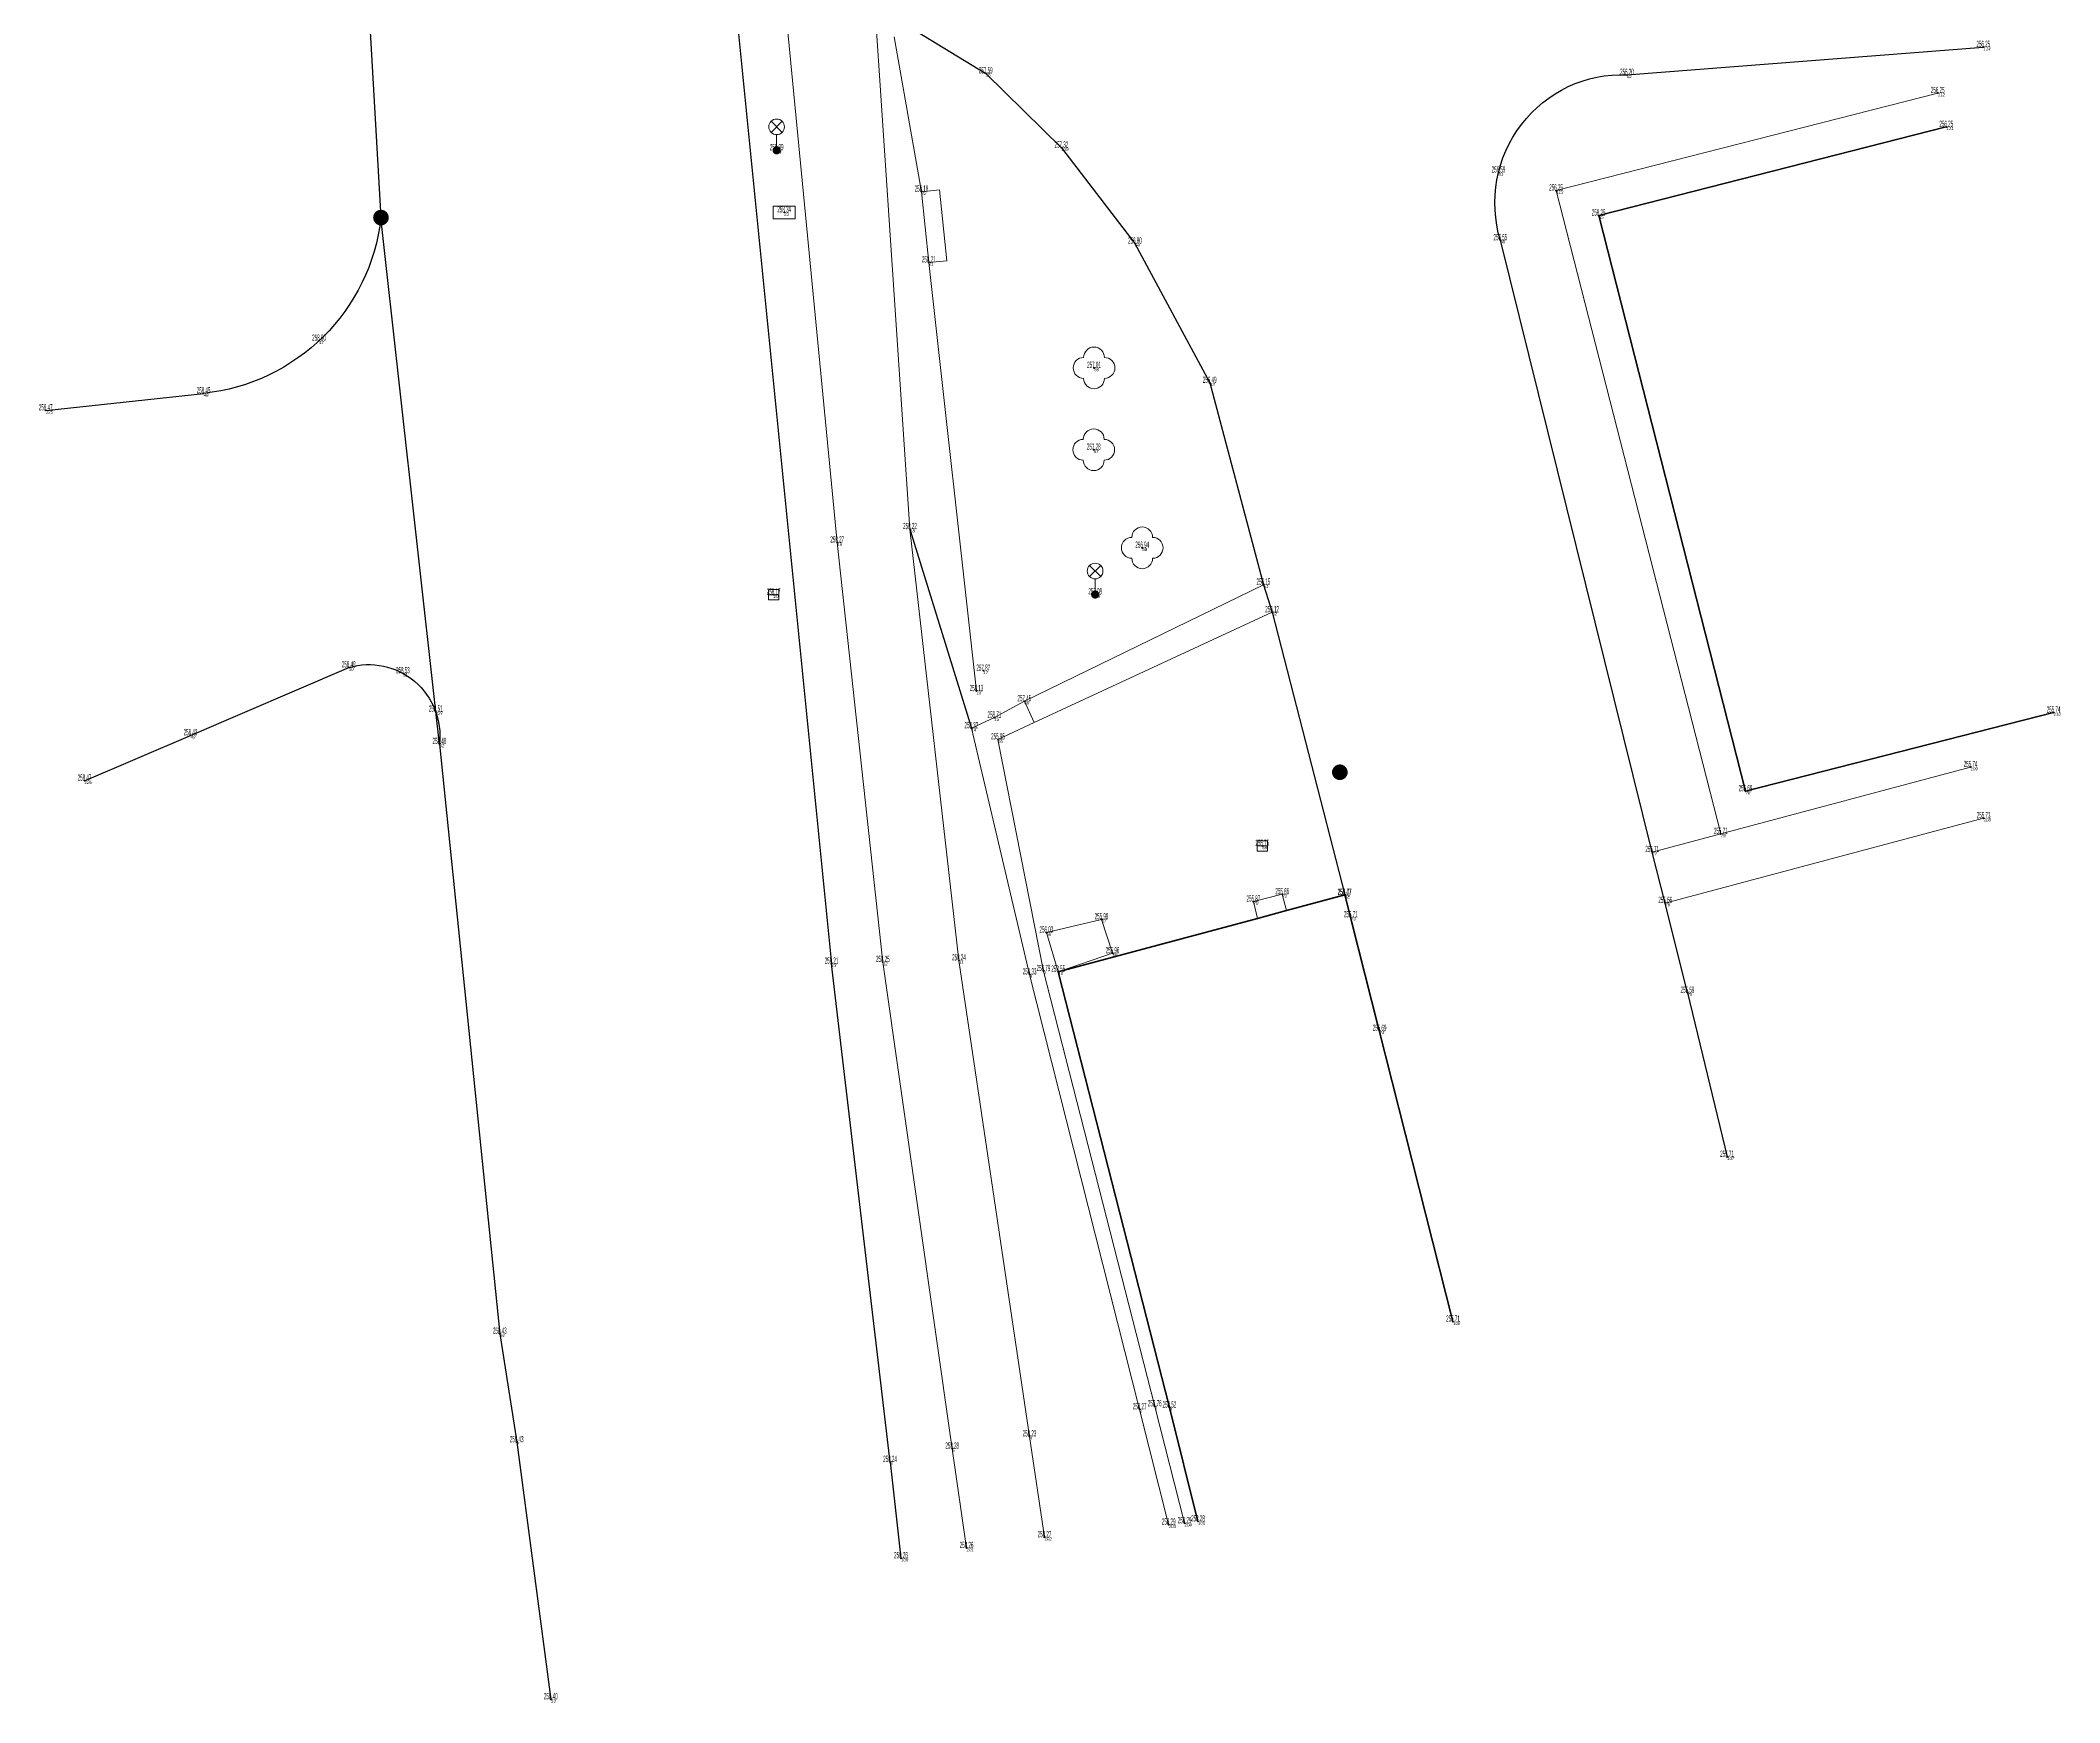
# Model space of a CAD drawing. Header units: metres. Extents: x -595996.8 to -595958.1, y -1158252.6 to -1158204.6.
# Drawn here: x -595996.8 to -595958.08, y -1158252.6 to -1158220.71 of the extents above; entities that cross this region are included whole.
import ezdxf
from ezdxf.enums import TextEntityAlignment as Align

# ---------------------------------------------------------------- set-up
doc = ezdxf.new("R2010")
doc.units = ezdxf.units.M
doc.header["$MEASUREMENT"] = 0
for name, color, linetype, lineweight in [('GS01-body-BP+PMS-buňky', 7, 'Continuous', 0), ('GS02-hranice-jiné komunikace', 7, 'Continuous', 0), ('GS02-hranice-plochy zpevněné', 7, 'Continuous', 0), ('GS02-hranice-rozhrady', 7, 'Continuous', 0), ('GS02-hranice-vozovky', 7, 'Continuous', 0), ('GS03-stromy', 7, 'Continuous', 0), ('GS04-objekty-linie', 7, 'Continuous', 0), ('GS04-objekty-ostatní', 7, 'Continuous', 0), ('GS04-objekty-vstupy', 7, 'Continuous', 0), ('GS05-doprava-zábrany', 7, 'Continuous', 0), ('GS06-sítě-kanalizace_DEST', 7, 'Continuous', 0), ('GS06-sítě-sdělovací vedení', 7, 'Continuous', 0), ('GS06-sítě-silové vedení_NEROZ', 7, 'Continuous', 0), ('GS06-sítě-veřejné osvětlení', 7, 'Continuous', 0), ('GS09-výškopis-hrany svahů', 7, 'Continuous', 0)]:
    doc.layers.add(name, color=color, linetype=linetype, lineweight=lineweight)
for name, color, linetype, lineweight, plot in [('GS01-body-info', 7, 'Continuous', 0, False), ('GS01-body-poloha', 7, 'Continuous', 0, False), ('GS01-body-čísla', 7, 'Continuous', 0, False), ('GS09-výškopis-body podrobné-buňky', 7, 'Continuous', 0, False), ('GS09-výškopis-body podrobné-výšky', 7, 'Continuous', 0, False)]:
    doc.layers.add(name, color=color, linetype=linetype, lineweight=lineweight, plot=plot)
doc.styles.add('Style-Arial Narrow', font='ARIALN.TTF')
doc.styles.add('Style-Arial Narrow IF', font='ARIALNI.TTF')

# ---------------------------------------------------------------- blocks, each defined once
blk = doc.blocks.new('6.560_2')
at = {"layer": 'GS06-sítě-veřejné osvětlení', "linetype": 'Continuous', "lineweight": 0}
h = blk.add_hatch(color=1, dxfattribs=at)
edge = h.paths.add_edge_path()
edge.add_arc((-4.547e-13, 0), 0.0004, 0, 360)
at = {"layer": 'GS06-sítě-veřejné osvětlení', "color": 1, "linetype": 'Continuous', "lineweight": 0}
for p, q in [((-0.00053, 0.00172), (0.00053, 0.00278)), ((-0.00053, 0.00278), (0.00053, 0.00172)), ((0, 0.0015), (0, 0.0004))]:
    blk.add_line(p, q, dxfattribs=at)
blk.add_circle((0, 0.00225), 0.00075, dxfattribs=at)
blk = doc.blocks.new('6.30_2')
at = {"layer": 'GS06-sítě-kanalizace_DEST', "color": 3, "linetype": 'Continuous', "lineweight": 0}
blk.add_line((-0.0005, 0), (0.0005, 0), dxfattribs=at)
blk.add_3dface([(-0.0005, 0.0005), (0.0005, 0.0005), (0.0005, -0.0005), (-0.0005, -0.0005)], dxfattribs=at)
blk = doc.blocks.new('3.13_3')
at = {"layer": 'GS03-stromy', "linetype": 'Continuous', "lineweight": 0}
h = blk.add_hatch(color=96, dxfattribs=at)
edge = h.paths.add_edge_path()
edge.add_arc((0, 0), 0.0001, 0, 360)
at = {"layer": 'GS03-stromy', "color": 96, "linetype": 'Continuous', "lineweight": 0}
for centre, start, end in [((0, 0.001), 0, 180), ((-0.001, 0), 90, 270), ((0.001, 0), 270, 90), ((0, -0.001), 180, 0)]:
    blk.add_arc(centre, 0.001, start, end, dxfattribs=at)
blk = doc.blocks.new('9.12_153')
at = {"layer": 'GS09-výškopis-body podrobné-buňky', "linetype": 'Continuous', "lineweight": 0}
h = blk.add_hatch(color=32, dxfattribs=at)
edge = h.paths.add_edge_path()
edge.add_arc((-4.656613e-10, 0), 0.00015, 0, 360)
blk = doc.blocks.new('1.07_2')
at = {"layer": 'GS01-body-BP+PMS-buňky', "linetype": 'Continuous', "lineweight": 0}
h = blk.add_hatch(color=7, dxfattribs=at)
edge = h.paths.add_edge_path()
edge.add_arc((0, 0), 0.00075, 0, 360)
h = blk.add_hatch(color=7, dxfattribs=at)
edge = h.paths.add_edge_path()
edge.add_arc((0, 0), 0.0001, 0, 360)

msp = doc.modelspace()

# ---------------------------------------------------------------- linework, layer by layer
at = {"layer": 'GS01-body-info', "color": 6, "linetype": 'Continuous', "lineweight": 53}
for p in [(-595959.539, -1158220.839, 256.249), (-595978.671, -1158221.345, 257.59), (-595966.374, -1158221.373, 256.205), (-595960.414, -1158221.722, 256.249), (-595960.249, -1158222.37, 256.249), (-595982.681, -1158222.819, 258.395), (-595977.22, -1158222.769, 257.319), (-595968.837, -1158223.246, 256.587), (-595979.904, -1158223.614, 258.176), (-595967.733, -1158223.591, 256.249), (-595982.537, -1158224.012, 258.339), (-595966.916, -1158224.071, 258.249), (-595975.81, -1158224.609, 256.802), (-595968.802, -1158224.545, 256.552), (-595979.764, -1158224.971, 258.206), (-595991.458, -1158226.473, 258.5), (-595976.594, -1158226.994, 257.015), (-595993.672, -1158227.483, 258.449), (-595974.376, -1158227.28, 256.486), (-595996.7, -1158227.809, 258.469), (-595976.6, -1158228.564, 257.283), (-595980.125, -1158230.087, 258.218), (-595981.52, -1158230.343, 258.271), (-595975.67, -1158230.445, 256.941), (-595982.74, -1158231.344, 258.173), (-595976.573, -1158231.34, 257.077), (-595973.346, -1158231.153, 256.155), (-595973.179, -1158231.68, 256.118), (-595990.888, -1158232.74, 258.482), (-595989.85, -1158232.852, 258.532), (-595978.719, -1158232.804, 257.868), (-595978.849, -1158233.194, 258.132), (-595977.931, -1158233.388, 257.448), (-595989.22, -1158233.588, 258.509), (-595978.505, -1158233.703, 258.715), (-595958.192, -1158233.605, 255.739), (-595993.923, -1158234.043, 258.43), (-595978.947, -1158233.905, 258.322), (-595978.437, -1158234.121, 255.947), (-595989.149, -1158234.21, 258.48), (-595995.955, -1158234.912, 258.469), (-595959.785, -1158234.652, 255.739), (-595964.1, -1158235.114, 255.687), (-595959.534, -1158235.633, 255.729), (-595964.575, -1158235.934, 255.709), (-595973.367, -1158236.164, 255.75), (-595965.889, -1158236.282, 255.714), (-595973.538, -1158237.23, 255.867), (-595972.984, -1158237.092, 255.862), (-595971.791, -1158237.103, 258.466), (-595971.785, -1158237.104, 255.77), (-595965.64, -1158237.259, 255.665), (-595976.451, -1158237.572, 255.976), (-595971.67, -1158237.534, 255.711), (-595977.509, -1158237.826, 256.026), (-595981.629, -1158238.423, 258.206), (-595980.645, -1158238.391, 258.253), (-595979.185, -1158238.361, 258.238), (-595976.24, -1158238.224, 255.957), (-595977.83, -1158238.63, 258.329), (-595977.565, -1158238.565, 258.79), (-595977.281, -1158238.577, 258.552), (-595965.214, -1158238.981, 255.595), (-595971.118, -1158239.711, 255.694), (-595964.454, -1158242.128, 255.709), (-595969.71, -1158245.289, 255.709), (-595987.991, -1158245.522, 258.431), (-595975.43, -1158246.915, 258.757), (-595975.148, -1158246.939, 258.525), (-595975.72, -1158246.973, 258.269), (-595987.667, -1158247.603, 258.432), (-595979.315, -1158247.727, 258.276), (-595977.833, -1158247.492, 258.225), (-595980.506, -1158247.982, 258.236), (-595975.163, -1158249.184, 258.289), (-595974.858, -1158249.158, 258.289), (-595974.601, -1158249.122, 258.279), (-595979.039, -1158249.633, 258.259), (-595977.545, -1158249.425, 258.269), (-595980.297, -1158249.828, 258.259), (-595987.013, -1158252.535, 258.4)]:
    msp.add_point(p, dxfattribs=at)
at = {"layer": 'GS01-body-poloha', "color": 6, "linetype": 'Continuous', "lineweight": 53}
for p in [(-595959.539, -1158220.839, 256.249), (-595978.671, -1158221.345, 257.59), (-595966.374, -1158221.373, 256.205), (-595960.414, -1158221.722, 256.249), (-595960.249, -1158222.37, 256.249), (-595982.681, -1158222.819, 258.395), (-595977.22, -1158222.769, 257.319), (-595968.837, -1158223.246, 256.587), (-595979.904, -1158223.614, 258.176), (-595967.733, -1158223.591, 256.249), (-595982.537, -1158224.012, 258.339), (-595966.916, -1158224.071, 258.249), (-595975.81, -1158224.609, 256.802), (-595968.802, -1158224.545, 256.552), (-595979.764, -1158224.971, 258.206), (-595991.458, -1158226.473, 258.5), (-595976.594, -1158226.994, 257.015), (-595993.672, -1158227.483, 258.449), (-595974.376, -1158227.28, 256.486), (-595996.7, -1158227.809, 258.469), (-595976.6, -1158228.564, 257.283), (-595980.125, -1158230.087, 258.218), (-595981.52, -1158230.343, 258.271), (-595975.67, -1158230.445, 256.941), (-595982.74, -1158231.344, 258.173), (-595976.573, -1158231.34, 257.077), (-595973.346, -1158231.153, 256.155), (-595973.179, -1158231.68, 256.118), (-595990.888, -1158232.74, 258.482), (-595989.85, -1158232.852, 258.532), (-595978.719, -1158232.804, 257.868), (-595978.849, -1158233.194, 258.132), (-595977.931, -1158233.388, 257.448), (-595989.22, -1158233.588, 258.509), (-595978.505, -1158233.703, 258.715), (-595958.192, -1158233.605, 255.739), (-595993.923, -1158234.043, 258.43), (-595978.947, -1158233.905, 258.322), (-595978.437, -1158234.121, 255.947), (-595989.149, -1158234.21, 258.48), (-595995.955, -1158234.912, 258.469), (-595959.785, -1158234.652, 255.739), (-595964.1, -1158235.114, 255.687), (-595959.534, -1158235.633, 255.729), (-595964.575, -1158235.934, 255.709), (-595973.367, -1158236.164, 255.75), (-595965.889, -1158236.282, 255.714), (-595973.538, -1158237.23, 255.867), (-595972.984, -1158237.092, 255.862), (-595971.791, -1158237.103, 258.466), (-595971.785, -1158237.104, 255.77), (-595965.64, -1158237.259, 255.665), (-595976.451, -1158237.572, 255.976), (-595971.67, -1158237.534, 255.711), (-595977.509, -1158237.826, 256.026), (-595981.629, -1158238.423, 258.206), (-595980.645, -1158238.391, 258.253), (-595979.185, -1158238.361, 258.238), (-595976.24, -1158238.224, 255.957), (-595977.83, -1158238.63, 258.329), (-595977.565, -1158238.565, 258.79), (-595977.281, -1158238.577, 258.552), (-595965.214, -1158238.981, 255.595), (-595971.118, -1158239.711, 255.694), (-595964.454, -1158242.128, 255.709), (-595969.71, -1158245.289, 255.709), (-595987.991, -1158245.522, 258.431), (-595975.43, -1158246.915, 258.757), (-595975.148, -1158246.939, 258.525), (-595975.72, -1158246.973, 258.269), (-595987.667, -1158247.603, 258.432), (-595979.315, -1158247.727, 258.276), (-595977.833, -1158247.492, 258.225), (-595980.506, -1158247.982, 258.236), (-595975.163, -1158249.184, 258.289), (-595974.858, -1158249.158, 258.289), (-595974.601, -1158249.122, 258.279), (-595979.039, -1158249.633, 258.259), (-595977.545, -1158249.425, 258.269), (-595980.297, -1158249.828, 258.259), (-595987.013, -1158252.535, 258.4)]:
    msp.add_point(p, dxfattribs=at)
at = {"layer": 'GS02-hranice-jiné komunikace', "color": 7, "linetype": 'Continuous', "lineweight": 0}
for p, q in [((-595979.315, -1158247.727, 258.276), (-595979.039, -1158249.633, 258.259)), ((-595977.545, -1158249.425, 258.269), (-595977.833, -1158247.492, 258.225))]:
    msp.add_line(p, q, dxfattribs=at)
for points in [[(-595979.315, -1158247.727, 258.276), (-595980.645, -1158238.391, 258.253), (-595981.52, -1158230.343, 258.271), (-595982.498, -1158220.22, 258.187)], [(-595980.796, -1158220.051, 258.018), (-595980.125, -1158230.087, 258.218), (-595979.185, -1158238.361, 258.238), (-595977.833, -1158247.492, 258.225)], [(-595959.785, -1158234.652, 255.739), (-595964.575, -1158235.934, 255.709), (-595967.733, -1158223.591, 256.249), (-595960.414, -1158221.722, 256.249)]]:
    msp.add_polyline3d(points, dxfattribs=at)
at = {"layer": 'GS02-hranice-plochy zpevněné', "color": 7, "linetype": 'Continuous', "lineweight": 0}
for p, q in [((-595965.64, -1158237.259, 255.665), (-595959.534, -1158235.633, 255.729)), ((-595965.889, -1158236.282, 255.714), (-595964.575, -1158235.934, 255.709)), ((-595977.509, -1158237.826, 256.026), (-595976.451, -1158237.572, 255.976)), ((-595976.451, -1158237.572, 255.976), (-595976.24, -1158238.224, 255.957)), ((-595977.281, -1158238.577, 258.552), (-595977.509, -1158237.826, 256.026)), ((-595976.24, -1158238.224, 255.957), (-595977.281, -1158238.577, 258.552))]:
    msp.add_line(p, q, dxfattribs=at)
at = {"layer": 'GS02-hranice-rozhrady', "color": 7, "linetype": 'Continuous', "lineweight": 0}
for p, q in [((-595980.426, -1158220.641, 257.999), (-595979.904, -1158223.614, 258.176)), ((-595979.764, -1158224.971, 258.206), (-595978.849, -1158233.194, 258.132))]:
    msp.add_line(p, q, dxfattribs=at)
at = {"layer": 'GS02-hranice-vozovky', "color": 7, "linetype": 'Continuous', "lineweight": 30}
for p, q in [((-595983.441, -1158220.33, 258.231), (-595981.629, -1158238.423, 258.206)), ((-595966.374, -1158221.373, 256.205), (-595959.539, -1158220.839, 256.249)), ((-595996.7, -1158227.809, 258.469), (-595993.672, -1158227.483, 258.449)), ((-595993.923, -1158234.043, 258.43), (-595990.888, -1158232.74, 258.482)), ((-595995.955, -1158234.912, 258.469), (-595993.923, -1158234.043, 258.43)), ((-595980.506, -1158247.982, 258.236), (-595981.629, -1158238.423, 258.206)), ((-595965.214, -1158238.981, 255.595), (-595964.454, -1158242.128, 255.709)), ((-595980.506, -1158247.982, 258.236), (-595980.297, -1158249.828, 258.259))]:
    msp.add_line(p, q, dxfattribs=at)
at = {"layer": 'GS02-hranice-vozovky', "color": 7, "linetype": 'Continuous', "lineweight": 30, "extrusion": (0.4942169355177393, 0.0413660125294919, 0.8683538873379131), "elevation": -342235.0407, "flags": 128}
msp.add_lwpolyline([(-1104463.088796, 599743.261039), (-1104473.115497, 599743.140058), (-1104477.586291, 599743.275154)], dxfattribs=at)
at = {"layer": 'GS02-hranice-vozovky', "color": 7, "linetype": 'Continuous', "lineweight": 30, "extrusion": (-0.299272274771232, -0.4636535881745452, 0.8339433168544019), "elevation": 715588.190554, "flags": 128}
msp.add_lwpolyline([(127382.211231, -1080913.798809), (127384.202578, -1080914.289884), (127386.385077, -1080915.226733)], dxfattribs=at)
at = {"layer": 'GS02-hranice-vozovky', "color": 7, "linetype": 'Continuous', "lineweight": 30, "extrusion": (0.9899601668982994, 0.1087947291919301, 0.0902362169793574), "elevation": -715991.970374, "flags": 128}
msp.add_lwpolyline([(-1086196.510869, 65132.602347), (-1086195.884835, 65132.631466), (-1086186.348855, 65132.723843)], dxfattribs=at)
at = {"layer": 'GS02-hranice-vozovky', "color": 7, "linetype": 'Continuous', "lineweight": 30}
for points in [[(-595983.441, -1158220.33, 258.231), (-595982.498, -1158220.22, 258.187), (-595980.796, -1158220.051, 258.018), (-595978.671, -1158221.345, 257.59)], [(-595975.81, -1158224.609, 256.802), (-595974.376, -1158227.28, 256.486), (-595973.346, -1158231.153, 256.155), (-595973.179, -1158231.68, 256.118), (-595971.785, -1158237.104, 255.77)], [(-595965.214, -1158238.981, 255.595), (-595965.64, -1158237.259, 255.665), (-595965.889, -1158236.282, 255.714), (-595968.802, -1158224.545, 256.552)], [(-595989.149, -1158234.21, 258.48), (-595987.991, -1158245.522, 258.431), (-595987.667, -1158247.603, 258.432), (-595987.013, -1158252.535, 258.4)]]:
    msp.add_polyline3d(points, dxfattribs=at)
at = {"layer": 'GS02-hranice-vozovky', "color": 7, "linetype": 'Continuous', "lineweight": 30, "extrusion": (-0.169526891787797, 0.0219795026883479, -0.9852804344055257)}
msp.add_arc((1225237.093001, 435636.422106, 75322.763439), 2.451994007378038, 65.566453, 175.262451, dxfattribs=at)
at = {"layer": 'GS02-hranice-vozovky', "color": 7, "linetype": 'Continuous', "lineweight": 30, "extrusion": (0.0045854677476864, 0.0404015816355368, -0.9991730008796686)}
msp.add_arc((461575.480817, -1217029.411431, -49785.367231), 3.826201270007857, 179.965363, 257.528447, dxfattribs=at)
at = {"layer": 'GS02-hranice-vozovky', "color": 7, "linetype": 'Continuous', "lineweight": 30, "extrusion": (0.0551784495912323, 0.0666311737622808, -0.996250784383013)}
msp.add_arc((-279706.097612, -1267401.013783, -110317.773022), 1.361951393574974, 33.866114, 147.297307, dxfattribs=at)
at = {"layer": 'GS04-objekty-linie', "color": 7, "linetype": 'Continuous', "lineweight": 40}
for points in [[(-595960.249, -1158222.37, 256.249), (-595966.916, -1158224.071, 258.249), (-595964.1, -1158235.114, 255.687), (-595958.192, -1158233.605, 255.739)], [(-595969.71, -1158245.289, 255.709), (-595971.785, -1158237.104, 255.77), (-595972.9018, -1158237.4033, 256.3353), (-595973.4618, -1158237.5534, 256.6188), (-595977.281, -1158238.577, 258.552), (-595975.148, -1158246.939, 258.525), (-595974.601, -1158249.122, 258.279)]]:
    msp.add_polyline3d(points, dxfattribs=at)
at = {"layer": 'GS04-objekty-ostatní', "color": 7, "linetype": 'Continuous', "lineweight": 0}
msp.add_line((-595977.931, -1158233.388, 257.448), (-595977.741, -1158233.7979, 255.9696), dxfattribs=at)
at = {"layer": 'GS04-objekty-ostatní', "color": 7, "linetype": 'Continuous', "lineweight": 0, "extrusion": (0.3848392465342469, -0.8535593722029583, 0.3511910483646257), "elevation": 759355.582834, "flags": 128}
msp.add_lwpolyline([(-1019360.892144, -284547.343381), (-1019365.921482, -284547.501877), (-1019366.688775, -284547.526014)], dxfattribs=at)
at = {"layer": 'GS04-objekty-ostatní', "color": 7, "linetype": 'Continuous', "lineweight": 0}
for points in [[(-595973.346, -1158231.153, 256.155), (-595977.931, -1158233.388, 257.448), (-595978.505, -1158233.703, 258.715), (-595978.947, -1158233.905, 258.322)], [(-595975.163, -1158249.184, 258.289), (-595975.72, -1158246.973, 258.269), (-595977.83, -1158238.63, 258.329), (-595978.947, -1158233.905, 258.322)], [(-595973.4618, -1158237.5534, 256.6188), (-595973.538, -1158237.23, 255.867), (-595972.984, -1158237.092, 255.862), (-595972.9018, -1158237.4033, 256.3353)]]:
    msp.add_polyline3d(points, dxfattribs=at)
at = {"layer": 'GS04-objekty-vstupy', "color": 253, "linetype": 'Continuous', "lineweight": 53}
msp.add_line((-595971.6756, -1158237.5354, 255.711), (-595971.1237, -1158239.7125, 255.694), dxfattribs=at)
at = {"layer": 'GS05-doprava-zábrany', "color": 7, "linetype": 'Continuous', "lineweight": 0}
msp.add_polyline3d([(-595978.437, -1158234.121, 255.947), (-595977.565, -1158238.565, 258.79), (-595975.43, -1158246.915, 258.757), (-595974.858, -1158249.158, 258.289)], dxfattribs=at)
at = {"layer": 'GS06-sítě-sdělovací vedení', "color": 6, "linetype": 'Continuous', "lineweight": 0, "elevation": 258.339, "flags": 128}
msp.add_lwpolyline([(-595982.747, -1158223.892), (-595982.327, -1158223.892), (-595982.327, -1158224.132), (-595982.747, -1158224.132), (-595982.747, -1158223.892)], dxfattribs=at)
at = {"layer": 'GS06-sítě-silové vedení_NEROZ', "color": 1, "linetype": 'Continuous', "lineweight": 0}
msp.add_polyline3d([(-595979.904, -1158223.614, 258.176), (-595979.764, -1158224.971, 258.206), (-595979.42, -1158224.94, 258.206), (-595979.56, -1158223.58, 258.176), (-595979.904, -1158223.614, 258.176)], dxfattribs=at)
at = {"layer": 'GS09-výškopis-hrany svahů', "color": 30, "linetype": 'Continuous', "lineweight": 30}
msp.add_line((-595980.125, -1158230.087, 258.218), (-595978.947, -1158233.905, 258.322), dxfattribs=at)

# ---------------------------------------------------------------- block references
at = {"layer": 'GS01-body-BP+PMS-buňky', "color": 7, "linetype": 'Continuous', "lineweight": 0, "xscale": 200, "yscale": 200, "zscale": 200}
for p in [(-595990.27, -1158224.11), (-595971.88, -1158234.75)]:
    msp.add_blockref('1.07_2', p, dxfattribs=at)
at = {"layer": 'GS03-stromy', "color": 96, "linetype": 'Continuous', "lineweight": 0, "xscale": 200, "yscale": 200, "zscale": 200}
for p in [(-595976.594, -1158226.994, 257.015), (-595976.6, -1158228.564, 257.283), (-595975.67, -1158230.445, 256.941)]:
    msp.add_blockref('3.13_3', p, dxfattribs=at)
at = {"layer": 'GS06-sítě-kanalizace_DEST', "color": 3, "linetype": 'Continuous', "lineweight": 0, "xscale": 200, "yscale": 200, "zscale": 200}
for p in [(-595982.74, -1158231.344, 258.173), (-595973.367, -1158236.164, 255.75)]:
    msp.add_blockref('6.30_2', p, dxfattribs=at)
at = {"layer": 'GS06-sítě-veřejné osvětlení', "color": 1, "linetype": 'Continuous', "lineweight": 0, "xscale": 200, "yscale": 200, "zscale": 200}
for p in [(-595982.681, -1158222.819, 258.395), (-595976.573, -1158231.34, 257.077)]:
    msp.add_blockref('6.560_2', p, dxfattribs=at)
at = {"layer": 'GS09-výškopis-body podrobné-buňky', "color": 32, "linetype": 'Continuous', "lineweight": 0, "xscale": 0.2, "yscale": 0.2, "zscale": 0.2}
for p in [(-595959.539, -1158220.839, 256.249), (-595978.671, -1158221.345, 257.59), (-595966.374, -1158221.373, 256.205), (-595960.414, -1158221.722, 256.249), (-595960.249, -1158222.37, 256.249), (-595982.681, -1158222.819, 258.395), (-595977.22, -1158222.769, 257.319), (-595968.837, -1158223.246, 256.587), (-595979.904, -1158223.614, 258.176), (-595967.733, -1158223.591, 256.249), (-595982.537, -1158224.012, 258.339), (-595966.916, -1158224.071, 258.249), (-595975.81, -1158224.609, 256.802), (-595968.802, -1158224.545, 256.552), (-595979.764, -1158224.971, 258.206), (-595991.458, -1158226.473, 258.5), (-595976.594, -1158226.994, 257.015), (-595993.672, -1158227.483, 258.449), (-595974.376, -1158227.28, 256.486), (-595996.7, -1158227.809, 258.469), (-595976.6, -1158228.564, 257.283), (-595980.125, -1158230.087, 258.218), (-595981.52, -1158230.343, 258.271), (-595975.67, -1158230.445, 256.941), (-595982.74, -1158231.344, 258.173), (-595976.573, -1158231.34, 257.077), (-595973.346, -1158231.153, 256.155), (-595973.179, -1158231.68, 256.118), (-595990.888, -1158232.74, 258.482), (-595989.85, -1158232.852, 258.532), (-595978.719, -1158232.804, 257.868), (-595978.849, -1158233.194, 258.132), (-595977.931, -1158233.388, 257.448), (-595989.22, -1158233.588, 258.509), (-595978.505, -1158233.703, 258.715), (-595958.192, -1158233.605, 255.739), (-595993.923, -1158234.043, 258.43), (-595978.947, -1158233.905, 258.322), (-595978.437, -1158234.121, 255.947), (-595989.149, -1158234.21, 258.48), (-595995.955, -1158234.912, 258.469), (-595959.785, -1158234.652, 255.739), (-595964.1, -1158235.114, 255.687), (-595959.534, -1158235.633, 255.729), (-595964.575, -1158235.934, 255.709), (-595973.367, -1158236.164, 255.75), (-595965.889, -1158236.282, 255.714), (-595973.538, -1158237.23, 255.867), (-595972.984, -1158237.092, 255.862), (-595971.791, -1158237.103, 258.466), (-595971.785, -1158237.104, 255.77), (-595965.64, -1158237.259, 255.665), (-595976.451, -1158237.572, 255.976), (-595971.67, -1158237.534, 255.711), (-595977.509, -1158237.826, 256.026), (-595981.629, -1158238.423, 258.206), (-595980.645, -1158238.391, 258.253), (-595979.185, -1158238.361, 258.238), (-595976.24, -1158238.224, 255.957), (-595977.83, -1158238.63, 258.329), (-595977.565, -1158238.565, 258.79), (-595977.281, -1158238.577, 258.552), (-595965.214, -1158238.981, 255.595), (-595971.118, -1158239.711, 255.694), (-595964.454, -1158242.128, 255.709), (-595969.71, -1158245.289, 255.709), (-595987.991, -1158245.522, 258.431), (-595975.43, -1158246.915, 258.757), (-595975.148, -1158246.939, 258.525), (-595975.72, -1158246.973, 258.269), (-595987.667, -1158247.603, 258.432), (-595979.315, -1158247.727, 258.276), (-595977.833, -1158247.492, 258.225), (-595980.506, -1158247.982, 258.236), (-595975.163, -1158249.184, 258.289), (-595974.858, -1158249.158, 258.289), (-595974.601, -1158249.122, 258.279), (-595979.039, -1158249.633, 258.259), (-595977.545, -1158249.425, 258.269), (-595980.297, -1158249.828, 258.259), (-595987.013, -1158252.535, 258.4)]:
    msp.add_blockref('9.12_153', p, dxfattribs=at)

# ---------------------------------------------------------------- texts
at = {"layer": 'GS01-body-čísla', "color": 6, "linetype": 'Continuous', "lineweight": 0, "style": 'Style-Arial Narrow IF'}
for s, p in [('114', (-595959.537, -1158220.841, 256.249)), ('55', (-595978.669, -1158221.347, 257.59)), ('82', (-595966.372, -1158221.375, 256.205)), ('112', (-595960.412, -1158221.724, 256.249)), ('111', (-595960.247, -1158222.372, 256.249)), ('24', (-595982.679, -1158222.821, 258.395)), ('129', (-595977.218, -1158222.771, 257.319)), ('81', (-595968.835, -1158223.248, 256.587)), ('22', (-595979.902, -1158223.616, 258.176)), ('113', (-595967.731, -1158223.593, 256.249)), ('23', (-595982.535, -1158224.014, 258.339)), ('85', (-595966.914, -1158224.073, 258.249)), ('64', (-595975.808, -1158224.611, 256.802)), ('80', (-595968.8, -1158224.547, 256.552)), ('21', (-595979.762, -1158224.973, 258.206)), ('47', (-595991.456, -1158226.475, 258.5)), ('56', (-595976.592, -1158226.996, 257.015)), ('48', (-595993.67, -1158227.485, 258.449)), ('63', (-595974.374, -1158227.282, 256.486)), ('125', (-595996.698, -1158227.811, 258.469)), ('57', (-595976.598, -1158228.566, 257.283)), ('18', (-595980.123, -1158230.089, 258.218)), ('19', (-595981.518, -1158230.345, 258.271)), ('58', (-595975.668, -1158230.447, 256.941)), ('20', (-595982.738, -1158231.346, 258.173)), ('59', (-595976.571, -1158231.342, 257.077)), ('61', (-595973.344, -1158231.155, 256.155)), ('62', (-595973.177, -1158231.682, 256.118)), ('50', (-595990.886, -1158232.742, 258.482)), ('51', (-595989.848, -1158232.854, 258.532)), ('17', (-595978.717, -1158232.806, 257.868)), ('16', (-595978.847, -1158233.196, 258.132)), ('60', (-595977.929, -1158233.39, 257.448)), ('127', (-595989.218, -1158233.59, 258.509)), ('15', (-595978.503, -1158233.705, 258.715)), ('110', (-595958.19, -1158233.607, 255.739)), ('49', (-595993.921, -1158234.045, 258.43)), ('14', (-595978.945, -1158233.907, 258.322)), ('65', (-595978.435, -1158234.123, 255.947)), ('52', (-595989.147, -1158234.212, 258.48)), ('126', (-595995.953, -1158234.914, 258.469)), ('109', (-595959.783, -1158234.654, 255.739)), ('78', (-595964.098, -1158235.116, 255.687)), ('108', (-595959.532, -1158235.635, 255.729)), ('79', (-595964.573, -1158235.936, 255.709)), ('69', (-595973.365, -1158236.166, 255.75)), ('77', (-595965.887, -1158236.284, 255.714)), ('70', (-595973.536, -1158237.232, 255.867)), ('71', (-595972.982, -1158237.094, 255.862)), ('87', (-595971.789, -1158237.105, 258.466)), ('72', (-595971.783, -1158237.106, 255.77)), ('76', (-595965.638, -1158237.261, 255.665)), ('67', (-595976.449, -1158237.574, 255.976)), ('73', (-595971.668, -1158237.536, 255.711)), ('66', (-595977.507, -1158237.828, 256.026)), ('13', (-595981.627, -1158238.425, 258.206)), ('12', (-595980.643, -1158238.393, 258.253)), ('11', (-595979.183, -1158238.363, 258.238)), ('68', (-595976.238, -1158238.226, 255.957)), ('8', (-595977.828, -1158238.632, 258.329)), ('9', (-595977.563, -1158238.567, 258.79)), ('10', (-595977.279, -1158238.579, 258.552)), ('75', (-595965.212, -1158238.983, 255.595)), ('74', (-595971.116, -1158239.713, 255.694)), ('107', (-595964.452, -1158242.13, 255.709)), ('106', (-595969.708, -1158245.291, 255.709)), ('54', (-595987.989, -1158245.524, 258.431)), ('2', (-595975.428, -1158246.917, 258.757)), ('3', (-595975.146, -1158246.941, 258.525)), ('1', (-595975.718, -1158246.975, 258.269)), ('7', (-595987.665, -1158247.605, 258.432)), ('5', (-595979.313, -1158247.729, 258.276)), ('4', (-595977.831, -1158247.494, 258.225)), ('6', (-595980.504, -1158247.984, 258.236)), ('103', (-595975.161, -1158249.186, 258.289)), ('104', (-595974.856, -1158249.16, 258.289)), ('105', (-595974.599, -1158249.124, 258.279)), ('101', (-595979.037, -1158249.635, 258.259)), ('102', (-595977.543, -1158249.427, 258.269)), ('100', (-595980.295, -1158249.83, 258.259)), ('53', (-595987.011, -1158252.537, 258.4))]:
    msp.add_text(s, height=0.06, dxfattribs=at).set_placement(p, align=Align.TOP_LEFT)
at = {"layer": 'GS09-výškopis-body podrobné-výšky', "color": 32, "linetype": 'Continuous', "lineweight": 0, "style": 'Style-Arial Narrow', "width": 0.5}
for s, p in [('256.25', (-595959.539, -1158220.839, 256.249)), ('257.59', (-595978.671, -1158221.345, 257.59)), ('256.20', (-595966.374, -1158221.373, 256.205)), ('256.25', (-595960.414, -1158221.722, 256.249)), ('256.25', (-595960.249, -1158222.37, 256.249)), ('258.39', (-595982.681, -1158222.819, 258.395)), ('257.32', (-595977.22, -1158222.769, 257.319)), ('256.59', (-595968.837, -1158223.246, 256.587)), ('258.18', (-595979.904, -1158223.614, 258.176)), ('256.25', (-595967.733, -1158223.591, 256.249)), ('258.34', (-595982.537, -1158224.012, 258.339)), ('258.25', (-595966.916, -1158224.071, 258.249)), ('256.80', (-595975.81, -1158224.609, 256.802)), ('256.55', (-595968.802, -1158224.545, 256.552)), ('258.21', (-595979.764, -1158224.971, 258.206)), ('258.50', (-595991.458, -1158226.473, 258.5)), ('257.01', (-595976.594, -1158226.994, 257.015)), ('256.49', (-595974.376, -1158227.28, 256.486)), ('258.45', (-595993.672, -1158227.483, 258.449)), ('258.47', (-595996.7, -1158227.809, 258.469)), ('257.28', (-595976.6, -1158228.564, 257.283)), ('258.27', (-595981.52, -1158230.343, 258.271)), ('258.22', (-595980.125, -1158230.087, 258.218)), ('256.94', (-595975.67, -1158230.445, 256.941)), ('256.15', (-595973.346, -1158231.153, 256.155)), ('258.17', (-595982.74, -1158231.344, 258.173)), ('257.08', (-595976.573, -1158231.34, 257.077)), ('256.12', (-595973.179, -1158231.68, 256.118)), ('258.48', (-595990.888, -1158232.74, 258.482)), ('258.53', (-595989.85, -1158232.852, 258.532)), ('257.87', (-595978.719, -1158232.804, 257.868)), ('258.13', (-595978.849, -1158233.194, 258.132)), ('257.45', (-595977.931, -1158233.388, 257.448)), ('258.51', (-595989.22, -1158233.588, 258.509)), ('258.32', (-595978.947, -1158233.905, 258.322)), ('258.71', (-595978.505, -1158233.703, 258.715)), ('255.74', (-595958.192, -1158233.605, 255.739)), ('258.43', (-595993.923, -1158234.043, 258.43)), ('258.48', (-595989.149, -1158234.21, 258.48)), ('255.95', (-595978.437, -1158234.121, 255.947)), ('255.74', (-595959.785, -1158234.652, 255.739)), ('258.47', (-595995.955, -1158234.912, 258.469)), ('255.69', (-595964.1, -1158235.114, 255.687)), ('255.73', (-595959.534, -1158235.633, 255.729)), ('255.75', (-595973.367, -1158236.164, 255.75)), ('255.71', (-595964.575, -1158235.934, 255.709)), ('255.71', (-595965.889, -1158236.282, 255.714)), ('255.87', (-595973.538, -1158237.23, 255.867)), ('255.86', (-595972.984, -1158237.092, 255.862)), ('258.47', (-595971.791, -1158237.103, 258.466)), ('255.77', (-595971.785, -1158237.104, 255.77)), ('255.66', (-595965.64, -1158237.259, 255.665)), ('255.98', (-595976.451, -1158237.572, 255.976)), ('255.71', (-595971.67, -1158237.534, 255.711)), ('256.03', (-595977.509, -1158237.826, 256.026)), ('258.21', (-595981.629, -1158238.423, 258.206)), ('258.25', (-595980.645, -1158238.391, 258.253)), ('258.24', (-595979.185, -1158238.361, 258.238)), ('255.96', (-595976.24, -1158238.224, 255.957)), ('258.33', (-595977.83, -1158238.63, 258.329)), ('258.79', (-595977.565, -1158238.565, 258.79)), ('258.55', (-595977.281, -1158238.577, 258.552)), ('255.59', (-595965.214, -1158238.981, 255.595)), ('255.69', (-595971.118, -1158239.711, 255.694)), ('255.71', (-595964.454, -1158242.128, 255.709)), ('258.43', (-595987.991, -1158245.522, 258.431)), ('255.71', (-595969.71, -1158245.289, 255.709)), ('258.27', (-595975.72, -1158246.973, 258.269)), ('258.76', (-595975.43, -1158246.915, 258.757)), ('258.52', (-595975.148, -1158246.939, 258.525)), ('258.43', (-595987.667, -1158247.603, 258.432)), ('258.28', (-595979.315, -1158247.727, 258.276)), ('258.23', (-595977.833, -1158247.492, 258.225)), ('258.24', (-595980.506, -1158247.982, 258.236)), ('258.29', (-595975.163, -1158249.184, 258.289)), ('258.29', (-595974.858, -1158249.158, 258.289)), ('258.28', (-595974.601, -1158249.122, 258.279)), ('258.26', (-595979.039, -1158249.633, 258.259)), ('258.27', (-595977.545, -1158249.425, 258.269)), ('258.26', (-595980.297, -1158249.828, 258.259)), ('258.40', (-595987.013, -1158252.535, 258.4))]:
    msp.add_text(s, height=0.12, dxfattribs=at).set_placement(p, align=Align.CENTER)

doc.saveas('drawing.dxf')
